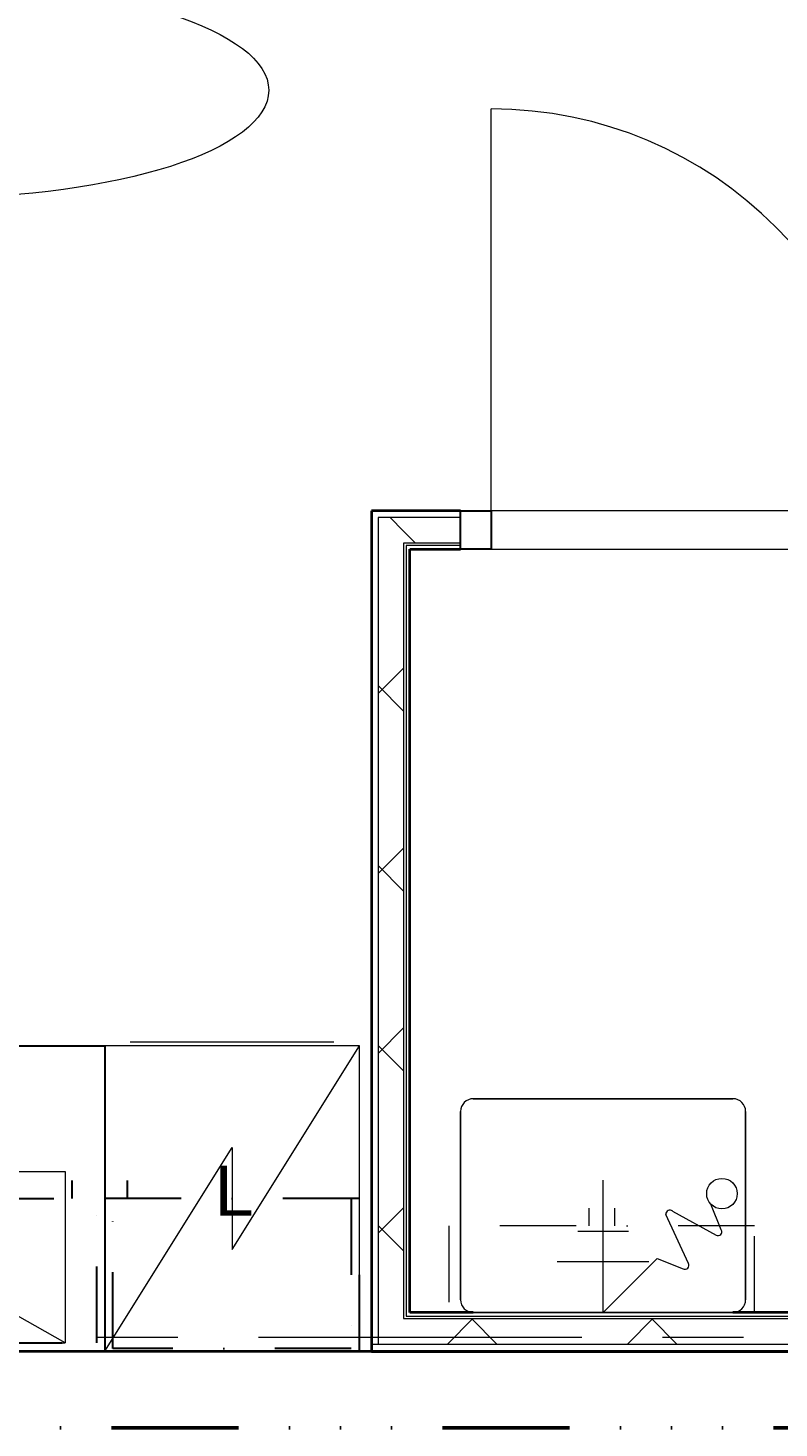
# Model space of a CAD drawing. Header units: millimetres. Extents: x -46592 to 140440, y -36427 to 76663.
# Drawn here: x 33599 to 35074, y 40268 to 43020 of the extents above; entities that cross this region are included whole.
import ezdxf

# ---------------------------------------------------------------- set-up
doc = ezdxf.new("R2010")
doc.units = ezdxf.units.MM
for name, pattern in [('Grid Line', [1111.25, 635, -158.75, 158.75, -158.75]), ('Katkoviiva 3mm', [300, 150, -150]), ('PALOALUE', [650, 250, -100, 0, -100, 0, -100, 0, -100]), ('Pistekatko 3_2_mm', [350, 150, -100, 0, -100])]:
    doc.linetypes.add(name, pattern=pattern)
for name, color, linetype, lineweight in [('AR-A_MERKINNÄT', 8, 'Continuous', 18), ('AR-A_MERKINNÄT-4', 8, 'PALOALUE', 50), ('AR-X1_EROHUTVIIVA', 11, 'Continuous', 18), ('AR-Y_MODVIIVA-1', 8, 'Grid Line', 9), ('AR1241_US-1', 1, 'Continuous', 35), ('AR1243_ULKOOVI', 3, 'Continuous', 18), ('AR1243_ULKOOVI-1', 3, 'Continuous', 25), ('AR1311_VS', 2, 'Continuous', 18), ('AR1311_VS-1', 2, 'Continuous', 35), ('AR1331_KIINTO', 3, 'Continuous', 18), ('AR1331_KIINTO-1', 3, 'Continuous', 25), ('AR1331_KIINTO-2', 3, 'Pistekatko 3_2_mm', 25), ('AR1331_KIINTO-3', 3, 'Pistekatko 3_2_mm', 18), ('AR21_PUTKIOSA', 6, 'Continuous', 18), ('AR23_SÄHKÖ-OSA', 6, 'Continuous', 18), ('AR23_SÄHKÖ-OSA-2', 6, 'Katkoviiva 3mm', 18), ('AR23_SÄHKÖ-OSA_TXT-1', 3, 'Continuous', 25)]:
    doc.layers.add(name, color=color, linetype=linetype, lineweight=lineweight)
doc.styles.add('Arial_2', font='arial.ttf', dxfattribs={"height": 98.353293})
pattern_1 = [(45, (0, 0), (-176.7767, 176.7767), []), (135, (0, 0), (-176.7767, -176.7767), [])]

# ---------------------------------------------------------------- blocks, each defined once
blk = doc.blocks.new('ARC_OK1 - kostean tilan sisäovi-puu - KPH-elementtiovi - 9x21-1650277-04 2_ krs')
at = {"layer": 'AR1243_ULKOOVI'}
for p, q in [((395, 37.5), (-395, 37.5)), ((-395, -37.5), (395, -37.5)), ((395, -37.5), (395, -827.5))]:
    blk.add_line(p, q, dxfattribs=at)
blk.add_arc((395, -37.5), 790, 180, 270, dxfattribs=at)
at = {"layer": 'AR1243_ULKOOVI-1'}
for p, q in [((-455, -37.5), (-455, 37.5)), ((-455, 37.5), (-395, 37.5)), ((-395, 37.5), (-395, -37.5)), ((395, -37.5), (395, 37.5)), ((395, 37.5), (455, 37.5)), ((455, 37.5), (455, -37.5)), ((-395, -37.5), (-455, -37.5)), ((455, -37.5), (395, -37.5))]:
    blk.add_line(p, q, dxfattribs=at)
blk = doc.blocks.new('Liesi - 500-V4-04 2_ krs')
at = {"layer": 'AR23_SÄHKÖ-OSA'}
for p, q in [((250, 620), (-250, 620)), ((-200, 627.5), (200, 627.5)), ((0, 220), (250, 620)), ((250, 20), (250, 620)), ((-250, 20), (0, 420)), ((0, 420), (0, 220)), ((-250, 20), (250, 20))]:
    blk.add_line(p, q, dxfattribs=at)
blk = doc.blocks.new('Seinäkaappi - KY5 Maustekaappi_K104-V5-04 2_ krs')
at = {"layer": 'AR1331_KIINTO-1'}
blk.add_line((205.5, -150), (205.5, -185), dxfattribs=at)
at = {"layer": 'AR1331_KIINTO-2'}
for p, q in [((250, 150), (-250, 150)), ((-250, 150), (-250, -150)), ((-234, 145), (234, 145)), ((-234, -150), (-234, 145)), ((234, 145), (234, -150)), ((250, -150), (250, 150)), ((-250, -150), (250, -150))]:
    blk.add_line(p, q, dxfattribs=at)
blk = doc.blocks.new('SKM - SK5M_K104 6M-2134529-04 2_ krs')
at = {"layer": 'AR1331_KIINTO-1'}
blk.add_line((-160.4, -335.5), (-160.4, -300.5), dxfattribs=at)
at = {"layer": 'AR1331_KIINTO-2'}
for p, q in [((375, -0.5), (-225, -0.5)), ((-225, -300.5), (-225, -0.5)), ((-209, -16.5), (-209, -300.5)), ((359, -16.5), (-209, -16.5)), ((359, -300.5), (359, -16.5)), ((375, -300.5), (375, -0.5)), ((375, -300.5), (-225, -300.5))]:
    blk.add_line(p, q, dxfattribs=at)
at = {"layer": 'AR23_SÄHKÖ-OSA'}
for p, q in [((-147, -16.5), (149, -185)), ((297, -16.5), (-147, -16.5)), ((-147, -353.5), (-147, -16.5)), ((297, -353.5), (297, -16.5)), ((1, -185), (297, -353.5)), ((149, -185), (1, -185)), ((297, -353.5), (-147, -353.5))]:
    blk.add_line(p, q, dxfattribs=at)
at = {"layer": 'AR23_SÄHKÖ-OSA-2'}
blk.add_line((267, -358.5), (-37, -358.5), dxfattribs=at)
blk = doc.blocks.new('Tiskipöytä - 2 600x30 4-2152124-04 2_ krs')
at = {"layer": 'AR1331_KIINTO'}
for p, q in [((0, 600), (1500, 600)), ((1500, 600), (1500, 0)), ((375, 540), (610, 540)), ((730, 540), (965, 540)), ((325, 190), (325, 490)), ((660, 490), (660, 190)), ((680, 490), (680, 190)), ((1015, 190), (1015, 490)), ((610, 140), (375, 140)), ((730, 140), (965, 140)), ((1500, 0), (0, 0))]:
    blk.add_line(p, q, dxfattribs=at)
for centre, start, end in [((375, 490), 90, 180), ((610, 490), 360, 90), ((730, 490), 90, 180), ((965, 490), 0, 90), ((375, 190), 180, 270), ((610, 190), 270, 0), ((730, 190), 180, 270), ((965, 190), 270, 0)]:
    blk.add_arc(centre, 50, start, end, dxfattribs=at)
at = {"layer": 'AR1331_KIINTO-1'}
for p, q in [((0, 600), (1500, 600)), ((1500, 600), (1500, 0)), ((1500, 0), (0, 0))]:
    blk.add_line(p, q, dxfattribs=at)
at = {"layer": 'AR21_PUTKIOSA'}
for p, q in [((670, 50), (520.9, 263)), ((537.3, 152.4), (619.2, 209.7)), ((538.9, 80.3), (686.4, 183.5))]:
    blk.add_line(p, q, dxfattribs=at)
blk = doc.blocks.new('Peilikaappi_ilman pistorasioita - 4_-2300346-04 2_ krs')
at = {"layer": 'AR1331_KIINTO'}
for p, q in [((-25, -243.5), (-25, -208.5)), ((25, -243.5), (25, -208.5))]:
    blk.add_line(p, q, dxfattribs=at)
at = {"layer": 'AR1331_KIINTO-3'}
for p, q in [((300, -38.5), (-300, -38.5)), ((-300, -38.5), (-300, -208.5)), ((300, -208.5), (300, -38.5)), ((-300, -208.5), (300, -208.5))]:
    blk.add_line(p, q, dxfattribs=at)
blk = doc.blocks.new('Pesuallas Iso - 560 x 420-2261952-04 2_ krs')
at = {"layer": 'AR21_PUTKIOSA'}
for p, q in [((-175, -38.5), (335, -38.5)), ((335, -38.5), (-175, -38.5)), ((80, -38.5), (-26.1, -144.6)), ((80, -38.5), (80, -298.5)), ((-200, -433.5), (-200, -63.5)), ((-200, -63.5), (-200, -433.5)), ((360, -63.5), (360, -433.5)), ((360, -433.5), (360, -63.5)), ((-88, -134.9), (-43, -231.2)), ((-26.1, -144.6), (-77.1, -124)), ((170, -138.5), (-10, -138.5)), ((-56.6, -237.6), (-141.9, -190.3)), ((-152.2, -200.6), (-131.8, -251)), ((130, -198.5), (30, -198.5)), ((335, -458.5), (-175, -458.5)), ((-175, -458.5), (335, -458.5))]:
    blk.add_line(p, q, dxfattribs=at)
blk.add_circle((-153.4, -272), 30, dxfattribs=at)
for centre, radius, start, end in [((-175, -63.5), 25, 90, 180), ((-175, -63.5), 25, 90, 180), ((335, -63.5), 25, 0, 90), ((335, -63.5), 25, 0, 90), ((-80.2, -131.7), 8.38, 68, 202), ((-145.6, -196.9), 7.54, 61, 209), ((-51.2, -231.5), 8.17, 228.3289, 1.6711), ((-175, -433.5), 25, 180, 270), ((-175, -433.5), 25, 180, 270), ((335, -433.5), 25, 270, 0), ((335, -433.5), 25, 270, 0)]:
    blk.add_arc(centre, radius, start, end, dxfattribs=at)
blk = doc.blocks.new('Paloaluemerkintä - EI60-1905233-04 2_ krs')
at = {"layer": 'AR-A_MERKINNÄT-4'}
blk.add_line((0, 0), (5350.4, 0), dxfattribs=at)

msp = doc.modelspace()

# ---------------------------------------------------------------- hatches: boundary and pattern name
at = {"layer": 'AR1311_VS'}
h = msp.add_hatch(dxfattribs=at)
h.set_pattern_fill('FP_1', color=256, style=0, pattern_type=2)
h.set_pattern_definition(pattern_1)
h.paths.add_polyline_path([(34287.1, 40433.5), (34337.1, 40433.5), (34337.1, 42057.5), (34287.1, 42057.5), (34287.1, 41233.2)], flags=0)
h = msp.add_hatch(dxfattribs=at)
h.set_pattern_fill('FP_1', color=256, style=0, pattern_type=2)
h.set_pattern_definition(pattern_1)
h.paths.add_polyline_path([(34342.1, 42007.5), (34449.1, 42007.5), (34449.1, 42057.5), (34337.1, 42057.5), (34337.1, 42007.5)], flags=0)
h.paths.add_polyline_path([(36090.6, 42007.5), (36499.1, 42007.5), (36499.1, 42057.5), (35359.1, 42057.5), (35359.1, 42007.5)], flags=0)
h = msp.add_hatch(dxfattribs=at)
h.set_pattern_fill('FP_1', color=256, style=0, pattern_type=2)
h.set_pattern_definition(pattern_1)
h.paths.add_polyline_path([(34349.1, 40433.5), (36449.1, 40433.5), (36449.1, 40483.5), (34337.1, 40483.5), (34337.1, 40433.5)], flags=0)

# ---------------------------------------------------------------- linework, layer by layer
at = {"layer": 'AR-X1_EROHUTVIIVA'}
msp.add_ellipse((33412.1, 42897.1), major_axis=(660, 0), ratio=0.32026, dxfattribs=at)
at = {"layer": 'AR-Y_MODVIIVA-1'}
msp.add_line((49133.2, 40446), (29793.3, 40446), dxfattribs=at)
at = {"layer": 'AR1241_US-1'}
msp.add_line((36514.1, 40418.5), (31594.1, 40418.5), dxfattribs=at)
at = {"layer": 'AR1311_VS'}
for p, q in [((34287.1, 42057.5), (34287.1, 40433.5)), ((34449.1, 42057.5), (34287.1, 42057.5)), ((34337.1, 42007.5), (34337.1, 40483.5)), ((34449.1, 42007.5), (34337.1, 42007.5)), ((34342.1, 42002.5), (34342.1, 40488.5)), ((34449.1, 42002.5), (34342.1, 42002.5)), ((34337.1, 40483.5), (36449.1, 40483.5)), ((34342.1, 40488.5), (36444.1, 40488.5)), ((34274.1, 40433.5), (36499.1, 40433.5))]:
    msp.add_line(p, q, dxfattribs=at)
at = {"layer": 'AR1311_VS-1'}
for p, q in [((34274.1, 42070.5), (34274.1, 40418.5)), ((34449.1, 42070.5), (34274.1, 42070.5)), ((34349.1, 40495.5), (34349.1, 41995.5)), ((34349.1, 41995.5), (34449.1, 41995.5)), ((34474, 40495.5), (34349.1, 40495.5)), ((36437.1, 40495.5), (34984, 40495.5)), ((34274.1, 40418.5), (36514.1, 40418.5))]:
    msp.add_line(p, q, dxfattribs=at)

# ---------------------------------------------------------------- block references
at = {"layer": 'AR-A_MERKINNÄT', "rotation": 180}
msp.add_blockref('Paloaluemerkintä - EI60-1905233-04 2_ krs', (36614.1, 40268.5), dxfattribs=at)
at = {"layer": 'AR1243_ULKOOVI', "rotation": 180}
msp.add_blockref('ARC_OK1 - kostean tilan sisäovi-puu - KPH-elementtiovi - 9x21-1650277-04 2_ krs', (34904.1, 42033), dxfattribs=at)
at = {"layer": 'AR1331_KIINTO'}
msp.add_blockref('Tiskipöytä - 2 600x30 4-2152124-04 2_ krs', (32250.1, 40419.5), dxfattribs=at)
at = {"layer": 'AR1331_KIINTO', "rotation": 180}
for name, p in [('SKM - SK5M_K104 6M-2134529-04 2_ krs', (33525.1, 40419)), ('Seinäkaappi - KY5 Maustekaappi_K104-V5-04 2_ krs', (34000.1, 40569.5)), ('Peilikaappi_ilman pistorasioita - 4_-2300346-04 2_ krs', (34726.1, 40457))]:
    msp.add_blockref(name, p, dxfattribs=at)
at = {"layer": 'AR21_PUTKIOSA', "rotation": 180}
msp.add_blockref('Pesuallas Iso - 560 x 420-2261952-04 2_ krs', (34809, 40457), dxfattribs=at)
at = {"layer": 'AR23_SÄHKÖ-OSA'}
msp.add_blockref('Liesi - 500-V4-04 2_ krs', (34000.1, 40399.5), dxfattribs=at)

# ---------------------------------------------------------------- texts
at = {"layer": 'AR23_SÄHKÖ-OSA_TXT-1', "insert": (34004.1, 40783.9), "char_height": 98.4, "width": 91.2, "attachment_point": 2, "line_spacing_factor": 0.938532, "style": 'Arial_2'}
msp.add_mtext('L', dxfattribs=at)

doc.saveas('drawing.dxf')
